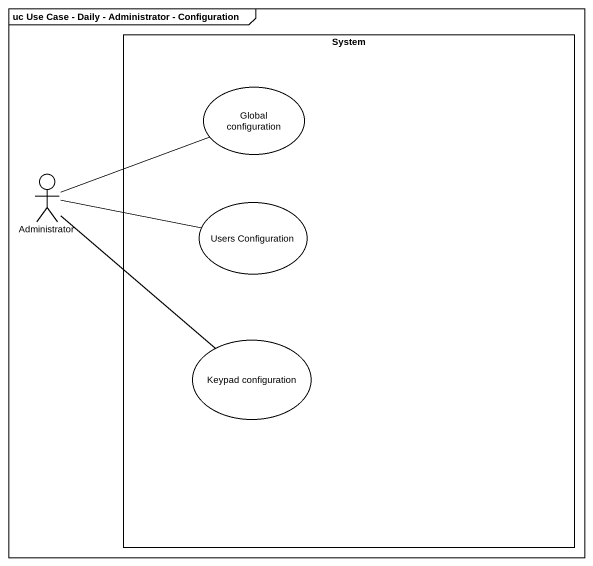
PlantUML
@startuml
mainframe uc Use Case - Daily - Administrator - Configuration
rectangle System {
  usecase "Global configuration" as Global_configuration
  usecase "Users Configuration" as Users_Configuration
  usecase "Keypad configuration" as Keypad_configuration
}
actor Administrator
Administrator -right- Global_configuration
Administrator -right- Users_Configuration
Administrator -- Keypad_configuration
@enduml
